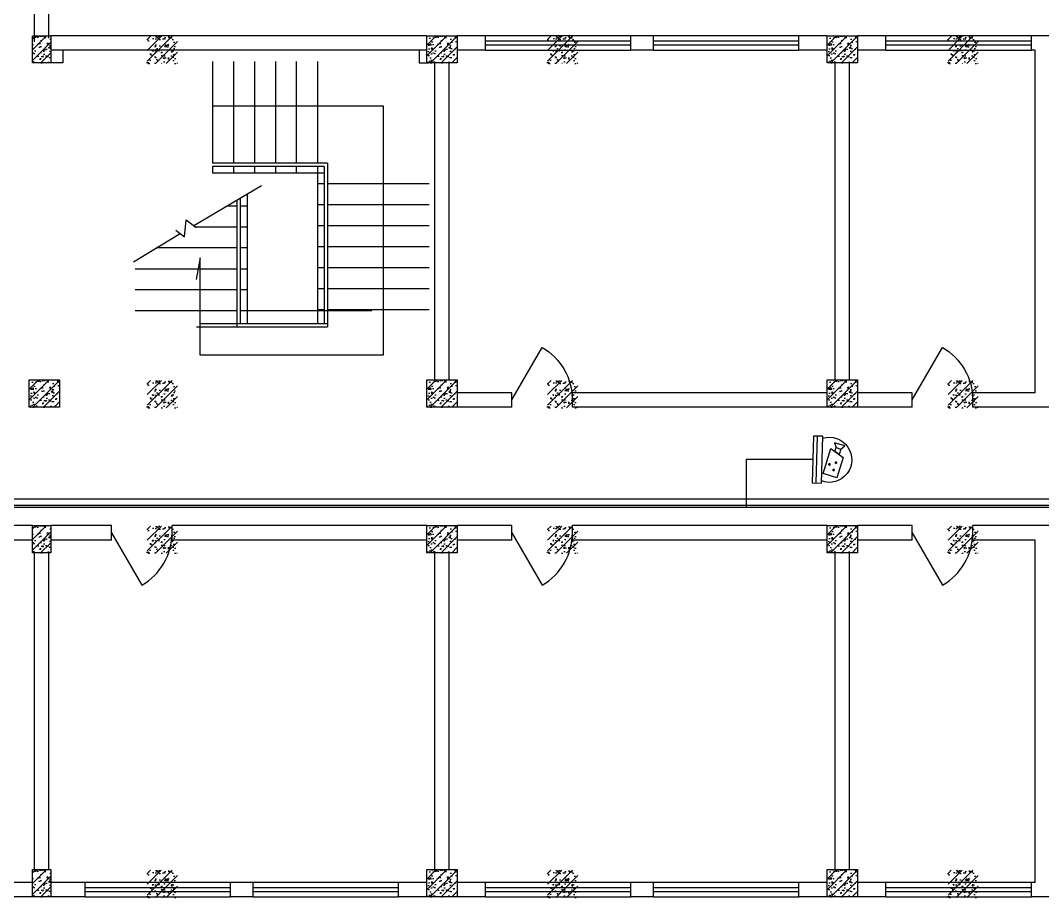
# Model space of a CAD drawing. Header units: millimetres. Extents: x 1454 to 76815, y 2126 to 32240.
# Drawn here: x 23542 to 34775, y 2126 to 11768 of the extents above; entities that cross this region are included whole.
import ezdxf
from ezdxf.enums import TextEntityAlignment as Align

# ---------------------------------------------------------------- set-up
doc = ezdxf.new("R2010")
doc.units = ezdxf.units.MM
doc.linetypes.add('CONTINOUS', pattern=[0])
for name, color, linetype in [('BD0', 7, 'Continuous'), ('C', 7, 'Continuous'), ('JJ', 7, 'Continuous'), ('M', 7, 'Continuous'), ('MC', 7, 'Continuous'), ('WINDOW_TEXT', 7, 'Continuous'), ('Z', 7, 'Continuous'), ('Z1', 9, 'Continuous'), ('安防设备', 1, 'Continuous'), ('文字说明', 7, 'Continuous')]:
    doc.layers.add(name, color=color, linetype=linetype)
doc.styles.add('SIMPLEX', font='SIMPLEX.SHX')

# ---------------------------------------------------------------- blocks, each defined once
blk = doc.blocks.new('A$C7263570F')
at = {"layer": '安防设备', "color": 1, "linetype": 'Continuous', "lineweight": -3}
for p, q in [((0, 428), (0, 327)), ((514, 428), (0, 428)), ((514, 389), (0, 389)), ((514, 327), (514, 428)), ((0, 327), (514, 327)), ((62, 158), (105, 312)), ((105, 312), (382, 234)), ((201, 250), (198, 244)), ((198, 244), (201, 237)), ((201, 250), (207, 252)), ((201, 237), (207, 235)), ((207, 252), (213, 250)), ((207, 235), (213, 237)), ((213, 250), (215, 244)), ((215, 244), (213, 237)), ((382, 234), (288, 95)), ((288, 95), (62, 158)), ((141, 202), (138, 196)), ((138, 196), (141, 190)), ((141, 202), (147, 205)), ((141, 190), (147, 188)), ((147, 205), (153, 202)), ((147, 188), (153, 190)), ((153, 202), (155, 196)), ((155, 196), (153, 190)), ((222, 179), (219, 173)), ((219, 173), (222, 167)), ((222, 179), (228, 182)), ((222, 167), (228, 165)), ((228, 182), (234, 179)), ((228, 165), (234, 167)), ((234, 179), (236, 173)), ((236, 173), (234, 167)), ((319, 141), (351, 188)), ((380, 124), (319, 141)), ((351, 188), (395, 175)), ((395, 175), (380, 124)), ((395, 175), (380, 124)), ((380, 124), (415, 81)), ((447, 194), (395, 175)), ((415, 81), (447, 194))]:
    blk.add_line(p, q, dxfattribs=at)
at = {"layer": '安防设备', "color": 1, "linetype": 'Continuous', "lineweight": -3, "extrusion": (0, 0, -1)}
blk.add_ellipse((258, 248), major_axis=(0, 248), ratio=1, start_param=1.247574, end_param=5.035609, dxfattribs=at)
at = {"layer": '安防设备', "color": 1, "lineweight": -3, "extrusion": (0, 0, -1)}
for centre, major_axis, start_param, end_param in [((207, 244), (6.02, 6.02), 3.926991, 10.210176), ((147, 196), (6.02, 6.02), 3.926991, 10.210176), ((228, 173), (-6.02, 6.02), 5.497787, 11.780972)]:
    blk.add_ellipse(centre, major_axis=major_axis, ratio=1, start_param=start_param, end_param=end_param, dxfattribs=at)
at = {"layer": '安防设备', "color": 1, "linetype": 'Continuous', "lineweight": -3}
for points in [[(213, 250), (215, 244), (198, 244)], [(207, 252), (213, 250), (201, 250)], [(215, 244), (213, 237), (201, 237)], [(153, 202), (155, 196), (138, 196)], [(147, 205), (153, 202), (141, 202)], [(155, 196), (153, 190), (141, 190)], [(234, 179), (236, 173), (219, 173)], [(228, 182), (234, 179), (222, 179)], [(236, 173), (234, 167), (222, 167)]]:
    blk.add_solid(points, dxfattribs=at)
at = {"layer": '安防设备', "color": 1, "linetype": 'Continuous', "lineweight": -3, "extrusion": (0, 0, -1)}
for points in [[(-213, 250), (-201, 250), (-198, 244)], [(-215, 244), (-198, 244), (-201, 237)], [(-213, 237), (-201, 237), (-207, 235)], [(-153, 202), (-141, 202), (-138, 196)], [(-155, 196), (-138, 196), (-141, 190)], [(-153, 190), (-141, 190), (-147, 188)], [(-234, 179), (-222, 179), (-219, 173)], [(-236, 173), (-219, 173), (-222, 167)], [(-234, 167), (-222, 167), (-228, 165)]]:
    blk.add_solid(points, dxfattribs=at)
blk = doc.blocks.new('_DBLK')
blk.add_line((-0.5, 0), (0, -0.866))
blk.add_arc((-0.5, 0), 1, 300, 0)
at = {"layer": 'WINDOW_TEXT', "style": 'SIMPLEX', "flags": 9}
blk.add_attdef('A', text='', height=1, dxfattribs=at).set_placement((0, 1.5), align=Align.MIDDLE)

msp = doc.modelspace()

# ---------------------------------------------------------------- hatches: boundary and pattern name
at = {"layer": 'Z1'}
h = msp.add_hatch(dxfattribs=at)
h.set_pattern_fill('ANSI31', color=256, scale=666.666667, style=0)
h.set_pattern_definition([(45, (-1455214.38, -522395.14), (-58.925565, 58.925565), [])])
h.paths.add_polyline_path([(23675, 11600), (23875, 11600), (23875, 11300), (23675, 11300)])
h = msp.add_hatch(dxfattribs=at)
h.set_pattern_fill('AR-CONC', color=256, scale=20, style=0)
h.set_pattern_definition([(50, (-1455214.38, -522395.14), (143.4520365, -12.550427), [15, -165]), (355, (-1455214.38, -522395.14), (-27.750267, 150.438427), [12, -132]), (100.4514, (-1455202.42, -522396.18), (115.701876, 137.887908), [12.748038, -140.228422]), (46.1842, (-1455214.38, -522355.14), (213.44821, -33.103803), [22.5, -247.5]), (96.6356, (-1455196.6, -522357.9), (186.93254, 194.823574), [19.122058, -210.3426]), (351.1842, (-1455214.38, -522355.14), (186.93239, 194.82372), [18, -198]), (21, (-1455194.38, -522365.14), (119.38141, -80.523778), [15, -165]), (326, (-1455194.38, -522365.14), (48.663066, 145.030009), [12, -132]), (71.4514, (-1455184.43, -522371.85), (168.044526, 64.506099), [12.748038, -140.228422]), (37.5, (-1455214.38, -522395.14), (2.431971, 66.5787708), [0, -130.4, 0, -134, 0, -132.5]), (7.5, (-1455214.38, -522395.14), (52.6139075, 78.8823424), [0, -76.4, 0, -127.4, 0, -50.5]), (327.5, (-1455258.98, -522395.14), (106.7644872, -4.5109743), [0, -50, 0, -156, 0, -207]), (317.5, (-1455278.98, -522395.14), (116.637234, 20.0209965), [0, -65, 0, -103.6, 0, -147])])
h.paths.add_polyline_path([(23675, 11600), (23875, 11600), (23875, 11300), (23675, 11300)])
h = msp.add_hatch(dxfattribs=at)
h.set_pattern_fill('ANSI31', color=256, scale=666.666667, style=0)
h.set_pattern_definition([(45, (-1660692.01, -96398.72), (-58.925565, 58.925565), [])])
h.paths.add_polyline_path([(24936, 11593), (25269, 11593), (25269, 11293), (24936, 11293)])
h = msp.add_hatch(dxfattribs=at)
h.set_pattern_fill('AR-CONC', color=256, scale=20, style=0)
h.set_pattern_definition([(50, (-1660692.01, -96398.72), (143.4520365, -12.550427), [15, -165]), (355, (-1660692, -96398.72), (-27.750267, 150.438427), [12, -132]), (100.4514, (-1660680.05, -96399.76), (115.701876, 137.887908), [12.748038, -140.228422]), (46.1842, (-1660692, -96358.72), (213.44821, -33.103803), [22.5, -247.5]), (96.6356, (-1660674.22, -96361.48), (186.93254, 194.823574), [19.122058, -210.3426]), (351.1842, (-1660692, -96358.72), (186.93239, 194.82372), [18, -198]), (21, (-1660672.01, -96368.72), (119.3814104, -80.523778), [15, -165]), (326, (-1660672, -96368.72), (48.663066, 145.030009), [12, -132]), (71.4514, (-1660662.06, -96375.43), (168.044526, 64.506099), [12.748038, -140.228422]), (37.5, (-1660692.007, -96398.716), (2.431971, 66.5787708), [0, -130.4, 0, -134, 0, -132.5]), (7.5, (-1660692.01, -96398.72), (52.6139075, 78.8823424), [0, -76.4, 0, -127.4, 0, -50.5]), (327.5, (-1660736.607, -96398.716), (106.7644872, -4.5109743), [0, -50, 0, -156, 0, -207]), (317.5, (-1660756.61, -96398.72), (116.637234, 20.0209965), [0, -65, 0, -103.6, 0, -147])])
h.paths.add_polyline_path([(24936, 11593), (25269, 11593), (25269, 11293), (24936, 11293)])
h = msp.add_hatch(dxfattribs=at)
h.set_pattern_fill('ANSI31', color=256, scale=666.666667, style=0)
h.set_pattern_definition([(45, (-1450814.38, -522395.14), (-58.925565, 58.925565), [])])
h.paths.add_polyline_path([(28008, 11600), (28342, 11600), (28342, 11300), (28008, 11300)])
h = msp.add_hatch(dxfattribs=at)
h.set_pattern_fill('AR-CONC', color=256, scale=20, style=0)
h.set_pattern_definition([(50, (-1450814.38, -522395.14), (143.4520365, -12.550427), [15, -165]), (355, (-1450814.38, -522395.14), (-27.750267, 150.438427), [12, -132]), (100.4514, (-1450802.42, -522396.18), (115.701876, 137.887908), [12.748038, -140.228422]), (46.1842, (-1450814.38, -522355.14), (213.44821, -33.103803), [22.5, -247.5]), (96.6356, (-1450796.6, -522357.9), (186.93254, 194.823574), [19.122058, -210.3426]), (351.1842, (-1450814.38, -522355.14), (186.93239, 194.82372), [18, -198]), (21, (-1450794.38, -522365.14), (119.38141, -80.523778), [15, -165]), (326, (-1450794.38, -522365.14), (48.663066, 145.030009), [12, -132]), (71.4514, (-1450784.43, -522371.85), (168.044526, 64.506099), [12.748038, -140.228422]), (37.5, (-1450814.38, -522395.14), (2.431971, 66.5787708), [0, -130.4, 0, -134, 0, -132.5]), (7.5, (-1450814.38, -522395.14), (52.6139075, 78.8823424), [0, -76.4, 0, -127.4, 0, -50.5]), (327.5, (-1450858.98, -522395.14), (106.7644872, -4.5109743), [0, -50, 0, -156, 0, -207]), (317.5, (-1450878.98, -522395.14), (116.637234, 20.0209965), [0, -65, 0, -103.6, 0, -147])])
h.paths.add_polyline_path([(28008, 11600), (28342, 11600), (28342, 11300), (28008, 11300)])
h = msp.add_hatch(dxfattribs=at)
h.set_pattern_fill('ANSI31', color=256, scale=666.666667, style=0)
h.set_pattern_definition([(45, (-1656292.01, -96398.72), (-58.925565, 58.925565), [])])
h.paths.add_polyline_path([(29336, 11593), (29669, 11593), (29669, 11293), (29336, 11293)])
h = msp.add_hatch(dxfattribs=at)
h.set_pattern_fill('AR-CONC', color=256, scale=20, style=0)
h.set_pattern_definition([(50, (-1656292.01, -96398.72), (143.4520365, -12.550427), [15, -165]), (355, (-1656292, -96398.72), (-27.750267, 150.438427), [12, -132]), (100.4514, (-1656280.05, -96399.76), (115.701876, 137.887908), [12.748038, -140.228422]), (46.1842, (-1656292, -96358.72), (213.44821, -33.103803), [22.5, -247.5]), (96.6356, (-1656274.22, -96361.48), (186.93254, 194.823574), [19.122058, -210.3426]), (351.1842, (-1656292, -96358.72), (186.93239, 194.82372), [18, -198]), (21, (-1656272.01, -96368.72), (119.3814104, -80.523778), [15, -165]), (326, (-1656272, -96368.72), (48.663066, 145.030009), [12, -132]), (71.4514, (-1656262.06, -96375.43), (168.044526, 64.506099), [12.748038, -140.228422]), (37.5, (-1656292.007, -96398.716), (2.431971, 66.5787708), [0, -130.4, 0, -134, 0, -132.5]), (7.5, (-1656292.01, -96398.72), (52.6139075, 78.8823424), [0, -76.4, 0, -127.4, 0, -50.5]), (327.5, (-1656336.607, -96398.716), (106.7644872, -4.5109743), [0, -50, 0, -156, 0, -207]), (317.5, (-1656356.61, -96398.72), (116.637234, 20.0209965), [0, -65, 0, -103.6, 0, -147])])
h.paths.add_polyline_path([(29336, 11593), (29669, 11593), (29669, 11293), (29336, 11293)])
h = msp.add_hatch(dxfattribs=at)
h.set_pattern_fill('ANSI31', color=256, scale=666.666667, style=0)
h.set_pattern_definition([(45, (-1446414.38, -522395.14), (-58.925565, 58.925565), [])])
h.paths.add_polyline_path([(32408, 11600), (32742, 11600), (32742, 11300), (32408, 11300)])
h = msp.add_hatch(dxfattribs=at)
h.set_pattern_fill('AR-CONC', color=256, scale=20, style=0)
h.set_pattern_definition([(50, (-1446414.38, -522395.14), (143.4520365, -12.550427), [15, -165]), (355, (-1446414.38, -522395.14), (-27.750267, 150.438427), [12, -132]), (100.4514, (-1446402.42, -522396.18), (115.701876, 137.887908), [12.748038, -140.228422]), (46.1842, (-1446414.38, -522355.14), (213.44821, -33.103803), [22.5, -247.5]), (96.6356, (-1446396.6, -522357.9), (186.93254, 194.823574), [19.122058, -210.3426]), (351.1842, (-1446414.38, -522355.14), (186.93239, 194.82372), [18, -198]), (21, (-1446394.38, -522365.14), (119.38141, -80.523778), [15, -165]), (326, (-1446394.38, -522365.14), (48.663066, 145.030009), [12, -132]), (71.4514, (-1446384.43, -522371.85), (168.044526, 64.506099), [12.748038, -140.228422]), (37.5, (-1446414.38, -522395.14), (2.431971, 66.5787708), [0, -130.4, 0, -134, 0, -132.5]), (7.5, (-1446414.38, -522395.14), (52.6139075, 78.8823424), [0, -76.4, 0, -127.4, 0, -50.5]), (327.5, (-1446458.98, -522395.14), (106.7644872, -4.5109743), [0, -50, 0, -156, 0, -207]), (317.5, (-1446478.98, -522395.14), (116.637234, 20.0209965), [0, -65, 0, -103.6, 0, -147])])
h.paths.add_polyline_path([(32408, 11600), (32742, 11600), (32742, 11300), (32408, 11300)])
h = msp.add_hatch(dxfattribs=at)
h.set_pattern_fill('ANSI31', color=256, scale=666.666667, style=0)
h.set_pattern_definition([(45, (-1651892.01, -96398.72), (-58.925565, 58.925565), [])])
h.paths.add_polyline_path([(33736, 11593), (34069, 11593), (34069, 11293), (33736, 11293)])
h = msp.add_hatch(dxfattribs=at)
h.set_pattern_fill('AR-CONC', color=256, scale=20, style=0)
h.set_pattern_definition([(50, (-1651892.01, -96398.72), (143.4520365, -12.550427), [15, -165]), (355, (-1651892, -96398.72), (-27.750267, 150.438427), [12, -132]), (100.4514, (-1651880.05, -96399.76), (115.701876, 137.887908), [12.748038, -140.228422]), (46.1842, (-1651892, -96358.72), (213.44821, -33.103803), [22.5, -247.5]), (96.6356, (-1651874.22, -96361.48), (186.93254, 194.823574), [19.122058, -210.3426]), (351.1842, (-1651892, -96358.72), (186.93239, 194.82372), [18, -198]), (21, (-1651872.01, -96368.72), (119.3814104, -80.523778), [15, -165]), (326, (-1651872, -96368.72), (48.663066, 145.030009), [12, -132]), (71.4514, (-1651862.06, -96375.43), (168.044526, 64.506099), [12.748038, -140.228422]), (37.5, (-1651892.007, -96398.716), (2.431971, 66.5787708), [0, -130.4, 0, -134, 0, -132.5]), (7.5, (-1651892.01, -96398.72), (52.6139075, 78.8823424), [0, -76.4, 0, -127.4, 0, -50.5]), (327.5, (-1651936.607, -96398.716), (106.7644872, -4.5109743), [0, -50, 0, -156, 0, -207]), (317.5, (-1651956.61, -96398.72), (116.637234, 20.0209965), [0, -65, 0, -103.6, 0, -147])])
h.paths.add_polyline_path([(33736, 11593), (34069, 11593), (34069, 11293), (33736, 11293)])
h = msp.add_hatch(dxfattribs=at)
h.set_pattern_fill('AR-CONC', color=256, scale=20, style=0)
h.set_pattern_definition([(50, (-1455183.66, -526178.47), (143.4520365, -12.550427), [15, -165]), (355, (-1455183.66, -526178.47), (-27.750267, 150.438427), [12, -132]), (100.4514, (-1455171.7, -526179.52), (115.701876, 137.887908), [12.748038, -140.228422]), (46.1842, (-1455183.66, -526138.47), (213.44821, -33.103803), [22.5, -247.5]), (96.6356, (-1455165.87, -526141.23), (186.93254, 194.823574), [19.122058, -210.3426]), (351.1842, (-1455183.66, -526138.47), (186.93239, 194.82372), [18, -198]), (21, (-1455163.66, -526148.47), (119.38141, -80.523778), [15, -165]), (326, (-1455163.66, -526148.47), (48.663066, 145.030009), [12, -132]), (71.4514, (-1455153.71, -526155.18), (168.044526, 64.506099), [12.748038, -140.228422]), (37.5, (-1455183.66, -526178.47), (2.431971, 66.5787708), [0, -130.4, 0, -134, 0, -132.5]), (7.5, (-1455183.66, -526178.47), (52.6139075, 78.8823424), [0, -76.4, 0, -127.4, 0, -50.5]), (327.5, (-1455228.26, -526178.47), (106.7644872, -4.5109743), [0, -50, 0, -156, 0, -207]), (317.5, (-1455248.26, -526178.47), (116.637234, 20.0209965), [0, -65, 0, -103.6, 0, -147])])
h.paths.add_polyline_path([(23639, 7816), (23972, 7816), (23972, 7516), (23639, 7516)])
h = msp.add_hatch(dxfattribs=at)
h.set_pattern_fill('ANSI31', color=256, scale=666.666667, style=0)
h.set_pattern_definition([(45, (-1455183.66, -526178.47), (-58.925565, 58.925565), [])])
h.paths.add_polyline_path([(23639, 7816), (23972, 7816), (23972, 7516), (23639, 7516)])
h = msp.add_hatch(dxfattribs=at)
h.set_pattern_fill('ANSI31', color=256, scale=666.666667, style=0)
h.set_pattern_definition([(45, (-1660692.01, -100182.05), (-58.925565, 58.925565), [])])
h.paths.add_polyline_path([(24936, 7810), (25269, 7810), (25269, 7510), (24936, 7510)])
h = msp.add_hatch(dxfattribs=at)
h.set_pattern_fill('AR-CONC', color=256, scale=20, style=0)
h.set_pattern_definition([(50, (-1660692.01, -100182.05), (143.4520365, -12.550427), [15, -165]), (355, (-1660692, -100182.05), (-27.750267, 150.438427), [12, -132]), (100.4514, (-1660680.05, -100183.1), (115.701876, 137.887908), [12.748038, -140.228422]), (46.1842, (-1660692, -100142.05), (213.44821, -33.103803), [22.5, -247.5]), (96.6356, (-1660674.22, -100144.8), (186.93254, 194.823574), [19.122058, -210.3426]), (351.1842, (-1660692, -100142.05), (186.93239, 194.82372), [18, -198]), (21, (-1660672.01, -100152.05), (119.3814104, -80.523778), [15, -165]), (326, (-1660672, -100152.05), (48.663066, 145.030009), [12, -132]), (71.4514, (-1660662.06, -100158.76), (168.044526, 64.506099), [12.748038, -140.228422]), (37.5, (-1660692.007, -100182.05), (2.431971, 66.5787708), [0, -130.4, 0, -134, 0, -132.5]), (7.5, (-1660692.01, -100182.05), (52.6139075, 78.8823424), [0, -76.4, 0, -127.4, 0, -50.5]), (327.5, (-1660736.607, -100182.05), (106.7644872, -4.5109743), [0, -50, 0, -156, 0, -207]), (317.5, (-1660756.61, -100182.05), (116.637234, 20.0209965), [0, -65, 0, -103.6, 0, -147])])
h.paths.add_polyline_path([(24936, 7810), (25269, 7810), (25269, 7510), (24936, 7510)])
h = msp.add_hatch(dxfattribs=at)
h.set_pattern_fill('ANSI31', color=256, scale=666.666667, style=0)
h.set_pattern_definition([(45, (-1450814.38, -526178.47), (-58.925565, 58.925565), [])])
h.paths.add_polyline_path([(28008, 7816), (28342, 7816), (28342, 7516), (28008, 7516)])
h = msp.add_hatch(dxfattribs=at)
h.set_pattern_fill('AR-CONC', color=256, scale=20, style=0)
h.set_pattern_definition([(50, (-1450814.38, -526178.47), (143.4520365, -12.550427), [15, -165]), (355, (-1450814.38, -526178.47), (-27.750267, 150.438427), [12, -132]), (100.4514, (-1450802.42, -526179.52), (115.701876, 137.887908), [12.748038, -140.228422]), (46.1842, (-1450814.38, -526138.47), (213.44821, -33.103803), [22.5, -247.5]), (96.6356, (-1450796.6, -526141.23), (186.93254, 194.823574), [19.122058, -210.3426]), (351.1842, (-1450814.38, -526138.47), (186.93239, 194.82372), [18, -198]), (21, (-1450794.38, -526148.47), (119.38141, -80.523778), [15, -165]), (326, (-1450794.38, -526148.47), (48.663066, 145.030009), [12, -132]), (71.4514, (-1450784.43, -526155.18), (168.044526, 64.506099), [12.748038, -140.228422]), (37.5, (-1450814.38, -526178.47), (2.431971, 66.5787708), [0, -130.4, 0, -134, 0, -132.5]), (7.5, (-1450814.38, -526178.47), (52.6139075, 78.8823424), [0, -76.4, 0, -127.4, 0, -50.5]), (327.5, (-1450858.98, -526178.47), (106.7644872, -4.5109743), [0, -50, 0, -156, 0, -207]), (317.5, (-1450878.98, -526178.47), (116.637234, 20.0209965), [0, -65, 0, -103.6, 0, -147])])
h.paths.add_polyline_path([(28008, 7816), (28342, 7816), (28342, 7516), (28008, 7516)])
h = msp.add_hatch(dxfattribs=at)
h.set_pattern_fill('ANSI31', color=256, scale=666.666667, style=0)
h.set_pattern_definition([(45, (-1656292.01, -100182.05), (-58.925565, 58.925565), [])])
h.paths.add_polyline_path([(29336, 7810), (29669, 7810), (29669, 7510), (29336, 7510)])
h = msp.add_hatch(dxfattribs=at)
h.set_pattern_fill('AR-CONC', color=256, scale=20, style=0)
h.set_pattern_definition([(50, (-1656292.01, -100182.05), (143.4520365, -12.550427), [15, -165]), (355, (-1656292, -100182.05), (-27.750267, 150.438427), [12, -132]), (100.4514, (-1656280.05, -100183.1), (115.701876, 137.887908), [12.748038, -140.228422]), (46.1842, (-1656292, -100142.05), (213.44821, -33.103803), [22.5, -247.5]), (96.6356, (-1656274.22, -100144.8), (186.93254, 194.823574), [19.122058, -210.3426]), (351.1842, (-1656292, -100142.05), (186.93239, 194.82372), [18, -198]), (21, (-1656272.01, -100152.05), (119.3814104, -80.523778), [15, -165]), (326, (-1656272, -100152.05), (48.663066, 145.030009), [12, -132]), (71.4514, (-1656262.06, -100158.76), (168.044526, 64.506099), [12.748038, -140.228422]), (37.5, (-1656292.007, -100182.05), (2.431971, 66.5787708), [0, -130.4, 0, -134, 0, -132.5]), (7.5, (-1656292.01, -100182.05), (52.6139075, 78.8823424), [0, -76.4, 0, -127.4, 0, -50.5]), (327.5, (-1656336.607, -100182.05), (106.7644872, -4.5109743), [0, -50, 0, -156, 0, -207]), (317.5, (-1656356.61, -100182.05), (116.637234, 20.0209965), [0, -65, 0, -103.6, 0, -147])])
h.paths.add_polyline_path([(29336, 7810), (29669, 7810), (29669, 7510), (29336, 7510)])
h = msp.add_hatch(dxfattribs=at)
h.set_pattern_fill('ANSI31', color=256, scale=666.666667, style=0)
h.set_pattern_definition([(45, (-1446414.38, -526178.47), (-58.925565, 58.925565), [])])
h.paths.add_polyline_path([(32408, 7816), (32742, 7816), (32742, 7516), (32408, 7516)])
h = msp.add_hatch(dxfattribs=at)
h.set_pattern_fill('AR-CONC', color=256, scale=20, style=0)
h.set_pattern_definition([(50, (-1446414.38, -526178.47), (143.4520365, -12.550427), [15, -165]), (355, (-1446414.38, -526178.47), (-27.750267, 150.438427), [12, -132]), (100.4514, (-1446402.42, -526179.52), (115.701876, 137.887908), [12.748038, -140.228422]), (46.1842, (-1446414.38, -526138.47), (213.44821, -33.103803), [22.5, -247.5]), (96.6356, (-1446396.6, -526141.23), (186.93254, 194.823574), [19.122058, -210.3426]), (351.1842, (-1446414.38, -526138.47), (186.93239, 194.82372), [18, -198]), (21, (-1446394.38, -526148.47), (119.38141, -80.523778), [15, -165]), (326, (-1446394.38, -526148.47), (48.663066, 145.030009), [12, -132]), (71.4514, (-1446384.43, -526155.18), (168.044526, 64.506099), [12.748038, -140.228422]), (37.5, (-1446414.38, -526178.47), (2.431971, 66.5787708), [0, -130.4, 0, -134, 0, -132.5]), (7.5, (-1446414.38, -526178.47), (52.6139075, 78.8823424), [0, -76.4, 0, -127.4, 0, -50.5]), (327.5, (-1446458.98, -526178.47), (106.7644872, -4.5109743), [0, -50, 0, -156, 0, -207]), (317.5, (-1446478.98, -526178.47), (116.637234, 20.0209965), [0, -65, 0, -103.6, 0, -147])])
h.paths.add_polyline_path([(32408, 7816), (32742, 7816), (32742, 7516), (32408, 7516)])
h = msp.add_hatch(dxfattribs=at)
h.set_pattern_fill('ANSI31', color=256, scale=666.666667, style=0)
h.set_pattern_definition([(45, (-1651892.01, -100182.05), (-58.925565, 58.925565), [])])
h.paths.add_polyline_path([(33736, 7810), (34069, 7810), (34069, 7510), (33736, 7510)])
h = msp.add_hatch(dxfattribs=at)
h.set_pattern_fill('AR-CONC', color=256, scale=20, style=0)
h.set_pattern_definition([(50, (-1651892.01, -100182.05), (143.4520365, -12.550427), [15, -165]), (355, (-1651892, -100182.05), (-27.750267, 150.438427), [12, -132]), (100.4514, (-1651880.05, -100183.1), (115.701876, 137.887908), [12.748038, -140.228422]), (46.1842, (-1651892, -100142.05), (213.44821, -33.103803), [22.5, -247.5]), (96.6356, (-1651874.22, -100144.8), (186.93254, 194.823574), [19.122058, -210.3426]), (351.1842, (-1651892, -100142.05), (186.93239, 194.82372), [18, -198]), (21, (-1651872.01, -100152.05), (119.3814104, -80.523778), [15, -165]), (326, (-1651872, -100152.05), (48.663066, 145.030009), [12, -132]), (71.4514, (-1651862.06, -100158.76), (168.044526, 64.506099), [12.748038, -140.228422]), (37.5, (-1651892.007, -100182.05), (2.431971, 66.5787708), [0, -130.4, 0, -134, 0, -132.5]), (7.5, (-1651892.01, -100182.05), (52.6139075, 78.8823424), [0, -76.4, 0, -127.4, 0, -50.5]), (327.5, (-1651936.607, -100182.05), (106.7644872, -4.5109743), [0, -50, 0, -156, 0, -207]), (317.5, (-1651956.61, -100182.05), (116.637234, 20.0209965), [0, -65, 0, -103.6, 0, -147])])
h.paths.add_polyline_path([(33736, 7810), (34069, 7810), (34069, 7510), (33736, 7510)])
h = msp.add_hatch(dxfattribs=at)
h.set_pattern_fill('ANSI31', color=256, scale=666.666667, style=0)
h.set_pattern_definition([(45, (-1455214.38, -527778.47), (-58.925565, 58.925565), [])])
h.paths.add_polyline_path([(23675, 6216), (23875, 6216), (23875, 5916), (23675, 5916)])
h = msp.add_hatch(dxfattribs=at)
h.set_pattern_fill('AR-CONC', color=256, scale=20, style=0)
h.set_pattern_definition([(50, (-1455214.38, -527778.47), (143.4520365, -12.550427), [15, -165]), (355, (-1455214.38, -527778.47), (-27.750267, 150.438427), [12, -132]), (100.4514, (-1455202.42, -527779.52), (115.701876, 137.887908), [12.748038, -140.228422]), (46.1842, (-1455214.38, -527738.47), (213.44821, -33.103803), [22.5, -247.5]), (96.6356, (-1455196.6, -527741.23), (186.93254, 194.823574), [19.122058, -210.3426]), (351.1842, (-1455214.38, -527738.47), (186.93239, 194.82372), [18, -198]), (21, (-1455194.38, -527748.47), (119.38141, -80.523778), [15, -165]), (326, (-1455194.38, -527748.47), (48.663066, 145.030009), [12, -132]), (71.4514, (-1455184.43, -527755.18), (168.044526, 64.506099), [12.748038, -140.228422]), (37.5, (-1455214.38, -527778.47), (2.431971, 66.5787708), [0, -130.4, 0, -134, 0, -132.5]), (7.5, (-1455214.38, -527778.47), (52.6139075, 78.8823424), [0, -76.4, 0, -127.4, 0, -50.5]), (327.5, (-1455258.98, -527778.47), (106.7644872, -4.5109743), [0, -50, 0, -156, 0, -207]), (317.5, (-1455278.98, -527778.47), (116.637234, 20.0209965), [0, -65, 0, -103.6, 0, -147])])
h.paths.add_polyline_path([(23675, 6216), (23875, 6216), (23875, 5916), (23675, 5916)])
h = msp.add_hatch(dxfattribs=at)
h.set_pattern_fill('ANSI31', color=256, scale=666.666667, style=0)
h.set_pattern_definition([(45, (-1660692.01, -101782.05), (-58.925565, 58.925565), [])])
h.paths.add_polyline_path([(24936, 6210), (25269, 6210), (25269, 5910), (24936, 5910)])
h = msp.add_hatch(dxfattribs=at)
h.set_pattern_fill('AR-CONC', color=256, scale=20, style=0)
h.set_pattern_definition([(50, (-1660692.01, -101782.05), (143.4520365, -12.550427), [15, -165]), (355, (-1660692, -101782.05), (-27.750267, 150.438427), [12, -132]), (100.4514, (-1660680.05, -101783.1), (115.701876, 137.887908), [12.748038, -140.228422]), (46.1842, (-1660692, -101742.05), (213.44821, -33.103803), [22.5, -247.5]), (96.6356, (-1660674.22, -101744.8), (186.93254, 194.823574), [19.122058, -210.3426]), (351.1842, (-1660692, -101742.05), (186.93239, 194.82372), [18, -198]), (21, (-1660672.01, -101752.05), (119.3814104, -80.523778), [15, -165]), (326, (-1660672, -101752.05), (48.663066, 145.030009), [12, -132]), (71.4514, (-1660662.06, -101758.76), (168.044526, 64.506099), [12.748038, -140.228422]), (37.5, (-1660692.007, -101782.05), (2.431971, 66.5787708), [0, -130.4, 0, -134, 0, -132.5]), (7.5, (-1660692.01, -101782.05), (52.6139075, 78.8823424), [0, -76.4, 0, -127.4, 0, -50.5]), (327.5, (-1660736.607, -101782.05), (106.7644872, -4.5109743), [0, -50, 0, -156, 0, -207]), (317.5, (-1660756.61, -101782.05), (116.637234, 20.0209965), [0, -65, 0, -103.6, 0, -147])])
h.paths.add_polyline_path([(24936, 6210), (25269, 6210), (25269, 5910), (24936, 5910)])
h = msp.add_hatch(dxfattribs=at)
h.set_pattern_fill('ANSI31', color=256, scale=666.666667, style=0)
h.set_pattern_definition([(45, (-1450814.38, -527778.47), (-58.925565, 58.925565), [])])
h.paths.add_polyline_path([(28008, 6216), (28342, 6216), (28342, 5916), (28008, 5916)])
h = msp.add_hatch(dxfattribs=at)
h.set_pattern_fill('AR-CONC', color=256, scale=20, style=0)
h.set_pattern_definition([(50, (-1450814.38, -527778.47), (143.4520365, -12.550427), [15, -165]), (355, (-1450814.38, -527778.47), (-27.750267, 150.438427), [12, -132]), (100.4514, (-1450802.42, -527779.52), (115.701876, 137.887908), [12.748038, -140.228422]), (46.1842, (-1450814.38, -527738.47), (213.44821, -33.103803), [22.5, -247.5]), (96.6356, (-1450796.6, -527741.23), (186.93254, 194.823574), [19.122058, -210.3426]), (351.1842, (-1450814.38, -527738.47), (186.93239, 194.82372), [18, -198]), (21, (-1450794.38, -527748.47), (119.38141, -80.523778), [15, -165]), (326, (-1450794.38, -527748.47), (48.663066, 145.030009), [12, -132]), (71.4514, (-1450784.43, -527755.18), (168.044526, 64.506099), [12.748038, -140.228422]), (37.5, (-1450814.38, -527778.47), (2.431971, 66.5787708), [0, -130.4, 0, -134, 0, -132.5]), (7.5, (-1450814.38, -527778.47), (52.6139075, 78.8823424), [0, -76.4, 0, -127.4, 0, -50.5]), (327.5, (-1450858.98, -527778.47), (106.7644872, -4.5109743), [0, -50, 0, -156, 0, -207]), (317.5, (-1450878.98, -527778.47), (116.637234, 20.0209965), [0, -65, 0, -103.6, 0, -147])])
h.paths.add_polyline_path([(28008, 6216), (28342, 6216), (28342, 5916), (28008, 5916)])
h = msp.add_hatch(dxfattribs=at)
h.set_pattern_fill('ANSI31', color=256, scale=666.666667, style=0)
h.set_pattern_definition([(45, (-1656292.01, -101782.05), (-58.925565, 58.925565), [])])
h.paths.add_polyline_path([(29336, 6210), (29669, 6210), (29669, 5910), (29336, 5910)])
h = msp.add_hatch(dxfattribs=at)
h.set_pattern_fill('AR-CONC', color=256, scale=20, style=0)
h.set_pattern_definition([(50, (-1656292.01, -101782.05), (143.4520365, -12.550427), [15, -165]), (355, (-1656292, -101782.05), (-27.750267, 150.438427), [12, -132]), (100.4514, (-1656280.05, -101783.1), (115.701876, 137.887908), [12.748038, -140.228422]), (46.1842, (-1656292, -101742.05), (213.44821, -33.103803), [22.5, -247.5]), (96.6356, (-1656274.22, -101744.8), (186.93254, 194.823574), [19.122058, -210.3426]), (351.1842, (-1656292, -101742.05), (186.93239, 194.82372), [18, -198]), (21, (-1656272.01, -101752.05), (119.3814104, -80.523778), [15, -165]), (326, (-1656272, -101752.05), (48.663066, 145.030009), [12, -132]), (71.4514, (-1656262.06, -101758.76), (168.044526, 64.506099), [12.748038, -140.228422]), (37.5, (-1656292.007, -101782.05), (2.431971, 66.5787708), [0, -130.4, 0, -134, 0, -132.5]), (7.5, (-1656292.01, -101782.05), (52.6139075, 78.8823424), [0, -76.4, 0, -127.4, 0, -50.5]), (327.5, (-1656336.607, -101782.05), (106.7644872, -4.5109743), [0, -50, 0, -156, 0, -207]), (317.5, (-1656356.61, -101782.05), (116.637234, 20.0209965), [0, -65, 0, -103.6, 0, -147])])
h.paths.add_polyline_path([(29336, 6210), (29669, 6210), (29669, 5910), (29336, 5910)])
h = msp.add_hatch(dxfattribs=at)
h.set_pattern_fill('ANSI31', color=256, scale=666.666667, style=0)
h.set_pattern_definition([(45, (-1446414.38, -527778.47), (-58.925565, 58.925565), [])])
h.paths.add_polyline_path([(32408, 6216), (32742, 6216), (32742, 5916), (32408, 5916)])
h = msp.add_hatch(dxfattribs=at)
h.set_pattern_fill('AR-CONC', color=256, scale=20, style=0)
h.set_pattern_definition([(50, (-1446414.38, -527778.47), (143.4520365, -12.550427), [15, -165]), (355, (-1446414.38, -527778.47), (-27.750267, 150.438427), [12, -132]), (100.4514, (-1446402.42, -527779.52), (115.701876, 137.887908), [12.748038, -140.228422]), (46.1842, (-1446414.38, -527738.47), (213.44821, -33.103803), [22.5, -247.5]), (96.6356, (-1446396.6, -527741.23), (186.93254, 194.823574), [19.122058, -210.3426]), (351.1842, (-1446414.38, -527738.47), (186.93239, 194.82372), [18, -198]), (21, (-1446394.38, -527748.47), (119.38141, -80.523778), [15, -165]), (326, (-1446394.38, -527748.47), (48.663066, 145.030009), [12, -132]), (71.4514, (-1446384.43, -527755.18), (168.044526, 64.506099), [12.748038, -140.228422]), (37.5, (-1446414.38, -527778.47), (2.431971, 66.5787708), [0, -130.4, 0, -134, 0, -132.5]), (7.5, (-1446414.38, -527778.47), (52.6139075, 78.8823424), [0, -76.4, 0, -127.4, 0, -50.5]), (327.5, (-1446458.98, -527778.47), (106.7644872, -4.5109743), [0, -50, 0, -156, 0, -207]), (317.5, (-1446478.98, -527778.47), (116.637234, 20.0209965), [0, -65, 0, -103.6, 0, -147])])
h.paths.add_polyline_path([(32408, 6216), (32742, 6216), (32742, 5916), (32408, 5916)])
h = msp.add_hatch(dxfattribs=at)
h.set_pattern_fill('ANSI31', color=256, scale=666.666667, style=0)
h.set_pattern_definition([(45, (-1651892.01, -101782.05), (-58.925565, 58.925565), [])])
h.paths.add_polyline_path([(33736, 6210), (34069, 6210), (34069, 5910), (33736, 5910)])
h = msp.add_hatch(dxfattribs=at)
h.set_pattern_fill('AR-CONC', color=256, scale=20, style=0)
h.set_pattern_definition([(50, (-1651892.01, -101782.05), (143.4520365, -12.550427), [15, -165]), (355, (-1651892, -101782.05), (-27.750267, 150.438427), [12, -132]), (100.4514, (-1651880.05, -101783.1), (115.701876, 137.887908), [12.748038, -140.228422]), (46.1842, (-1651892, -101742.05), (213.44821, -33.103803), [22.5, -247.5]), (96.6356, (-1651874.22, -101744.8), (186.93254, 194.823574), [19.122058, -210.3426]), (351.1842, (-1651892, -101742.05), (186.93239, 194.82372), [18, -198]), (21, (-1651872.01, -101752.05), (119.3814104, -80.523778), [15, -165]), (326, (-1651872, -101752.05), (48.663066, 145.030009), [12, -132]), (71.4514, (-1651862.06, -101758.76), (168.044526, 64.506099), [12.748038, -140.228422]), (37.5, (-1651892.007, -101782.05), (2.431971, 66.5787708), [0, -130.4, 0, -134, 0, -132.5]), (7.5, (-1651892.01, -101782.05), (52.6139075, 78.8823424), [0, -76.4, 0, -127.4, 0, -50.5]), (327.5, (-1651936.607, -101782.05), (106.7644872, -4.5109743), [0, -50, 0, -156, 0, -207]), (317.5, (-1651956.61, -101782.05), (116.637234, 20.0209965), [0, -65, 0, -103.6, 0, -147])])
h.paths.add_polyline_path([(33736, 6210), (34069, 6210), (34069, 5910), (33736, 5910)])
h = msp.add_hatch(dxfattribs=at)
h.set_pattern_fill('ANSI31', color=256, scale=666.666667, style=0)
h.set_pattern_definition([(45, (-1455214.38, -531561.804), (-58.925565, 58.925565), [])])
h.paths.add_polyline_path([(23675, 2433), (23875, 2433), (23875, 2133), (23675, 2133)])
h = msp.add_hatch(dxfattribs=at)
h.set_pattern_fill('AR-CONC', color=256, scale=20, style=0)
h.set_pattern_definition([(50, (-1455214.38, -531561.8), (143.4520365, -12.550427), [15, -165]), (355, (-1455214.38, -531561.8), (-27.750267, 150.438427), [12, -132]), (100.4514, (-1455202.42, -531562.85), (115.701876, 137.887908), [12.748038, -140.228422]), (46.1842, (-1455214.38, -531521.8), (213.44821, -33.103803), [22.5, -247.5]), (96.6356, (-1455196.6, -531524.56), (186.93254, 194.823574), [19.122058, -210.3426]), (351.1842, (-1455214.38, -531521.8), (186.93239, 194.82372), [18, -198]), (21, (-1455194.38, -531531.8), (119.38141, -80.523778), [15, -165]), (326, (-1455194.38, -531531.8), (48.663066, 145.030009), [12, -132]), (71.4514, (-1455184.43, -531538.51), (168.044526, 64.506099), [12.748038, -140.228422]), (37.5, (-1455214.38, -531561.804), (2.431971, 66.5787708), [0, -130.4, 0, -134, 0, -132.5]), (7.5, (-1455214.38, -531561.804), (52.6139075, 78.8823424), [0, -76.4, 0, -127.4, 0, -50.5]), (327.5, (-1455258.98, -531561.804), (106.7644872, -4.5109743), [0, -50, 0, -156, 0, -207]), (317.5, (-1455278.98, -531561.8), (116.637234, 20.0209965), [0, -65, 0, -103.6, 0, -147])])
h.paths.add_polyline_path([(23675, 2433), (23875, 2433), (23875, 2133), (23675, 2133)])
h = msp.add_hatch(dxfattribs=at)
h.set_pattern_fill('ANSI31', color=256, scale=666.666667, style=0)
h.set_pattern_definition([(45, (-1660692.01, -105565.38), (-58.925565, 58.925565), [])])
h.paths.add_polyline_path([(24936, 2426), (25269, 2426), (25269, 2126), (24936, 2126)])
h = msp.add_hatch(dxfattribs=at)
h.set_pattern_fill('AR-CONC', color=256, scale=20, style=0)
h.set_pattern_definition([(50, (-1660692.01, -105565.38), (143.4520365, -12.550427), [15, -165]), (355, (-1660692, -105565.38), (-27.750267, 150.438427), [12, -132]), (100.4514, (-1660680.05, -105566.43), (115.701876, 137.887908), [12.748038, -140.228422]), (46.1842, (-1660692, -105525.38), (213.44821, -33.103803), [22.5, -247.5]), (96.6356, (-1660674.22, -105528.14), (186.93254, 194.823574), [19.122058, -210.3426]), (351.1842, (-1660692, -105525.38), (186.93239, 194.82372), [18, -198]), (21, (-1660672.01, -105535.38), (119.3814104, -80.523778), [15, -165]), (326, (-1660672, -105535.38), (48.663066, 145.030009), [12, -132]), (71.4514, (-1660662.06, -105542.1), (168.044526, 64.506099), [12.748038, -140.228422]), (37.5, (-1660692.007, -105565.383), (2.431971, 66.5787708), [0, -130.4, 0, -134, 0, -132.5]), (7.5, (-1660692.01, -105565.38), (52.6139075, 78.8823424), [0, -76.4, 0, -127.4, 0, -50.5]), (327.5, (-1660736.607, -105565.383), (106.7644872, -4.5109743), [0, -50, 0, -156, 0, -207]), (317.5, (-1660756.61, -105565.38), (116.637234, 20.0209965), [0, -65, 0, -103.6, 0, -147])])
h.paths.add_polyline_path([(24936, 2426), (25269, 2426), (25269, 2126), (24936, 2126)])
h = msp.add_hatch(dxfattribs=at)
h.set_pattern_fill('ANSI31', color=256, scale=666.666667, style=0)
h.set_pattern_definition([(45, (-1450814.38, -531561.804), (-58.925565, 58.925565), [])])
h.paths.add_polyline_path([(28008, 2433), (28342, 2433), (28342, 2133), (28008, 2133)])
h = msp.add_hatch(dxfattribs=at)
h.set_pattern_fill('AR-CONC', color=256, scale=20, style=0)
h.set_pattern_definition([(50, (-1450814.38, -531561.8), (143.4520365, -12.550427), [15, -165]), (355, (-1450814.38, -531561.8), (-27.750267, 150.438427), [12, -132]), (100.4514, (-1450802.42, -531562.85), (115.701876, 137.887908), [12.748038, -140.228422]), (46.1842, (-1450814.38, -531521.8), (213.44821, -33.103803), [22.5, -247.5]), (96.6356, (-1450796.6, -531524.56), (186.93254, 194.823574), [19.122058, -210.3426]), (351.1842, (-1450814.38, -531521.8), (186.93239, 194.82372), [18, -198]), (21, (-1450794.38, -531531.8), (119.38141, -80.523778), [15, -165]), (326, (-1450794.38, -531531.8), (48.663066, 145.030009), [12, -132]), (71.4514, (-1450784.43, -531538.51), (168.044526, 64.506099), [12.748038, -140.228422]), (37.5, (-1450814.38, -531561.804), (2.431971, 66.5787708), [0, -130.4, 0, -134, 0, -132.5]), (7.5, (-1450814.38, -531561.804), (52.6139075, 78.8823424), [0, -76.4, 0, -127.4, 0, -50.5]), (327.5, (-1450858.98, -531561.804), (106.7644872, -4.5109743), [0, -50, 0, -156, 0, -207]), (317.5, (-1450878.98, -531561.8), (116.637234, 20.0209965), [0, -65, 0, -103.6, 0, -147])])
h.paths.add_polyline_path([(28008, 2433), (28342, 2433), (28342, 2133), (28008, 2133)])
h = msp.add_hatch(dxfattribs=at)
h.set_pattern_fill('ANSI31', color=256, scale=666.666667, style=0)
h.set_pattern_definition([(45, (-1656292.01, -105565.38), (-58.925565, 58.925565), [])])
h.paths.add_polyline_path([(29336, 2426), (29669, 2426), (29669, 2126), (29336, 2126)])
h = msp.add_hatch(dxfattribs=at)
h.set_pattern_fill('AR-CONC', color=256, scale=20, style=0)
h.set_pattern_definition([(50, (-1656292.01, -105565.38), (143.4520365, -12.550427), [15, -165]), (355, (-1656292, -105565.38), (-27.750267, 150.438427), [12, -132]), (100.4514, (-1656280.05, -105566.43), (115.701876, 137.887908), [12.748038, -140.228422]), (46.1842, (-1656292, -105525.38), (213.44821, -33.103803), [22.5, -247.5]), (96.6356, (-1656274.22, -105528.14), (186.93254, 194.823574), [19.122058, -210.3426]), (351.1842, (-1656292, -105525.38), (186.93239, 194.82372), [18, -198]), (21, (-1656272.01, -105535.38), (119.3814104, -80.523778), [15, -165]), (326, (-1656272, -105535.38), (48.663066, 145.030009), [12, -132]), (71.4514, (-1656262.06, -105542.1), (168.044526, 64.506099), [12.748038, -140.228422]), (37.5, (-1656292.007, -105565.383), (2.431971, 66.5787708), [0, -130.4, 0, -134, 0, -132.5]), (7.5, (-1656292.01, -105565.38), (52.6139075, 78.8823424), [0, -76.4, 0, -127.4, 0, -50.5]), (327.5, (-1656336.607, -105565.383), (106.7644872, -4.5109743), [0, -50, 0, -156, 0, -207]), (317.5, (-1656356.61, -105565.38), (116.637234, 20.0209965), [0, -65, 0, -103.6, 0, -147])])
h.paths.add_polyline_path([(29336, 2426), (29669, 2426), (29669, 2126), (29336, 2126)])
h = msp.add_hatch(dxfattribs=at)
h.set_pattern_fill('ANSI31', color=256, scale=666.666667, style=0)
h.set_pattern_definition([(45, (-1446414.38, -531561.804), (-58.925565, 58.925565), [])])
h.paths.add_polyline_path([(32408, 2433), (32742, 2433), (32742, 2133), (32408, 2133)])
h = msp.add_hatch(dxfattribs=at)
h.set_pattern_fill('AR-CONC', color=256, scale=20, style=0)
h.set_pattern_definition([(50, (-1446414.38, -531561.8), (143.4520365, -12.550427), [15, -165]), (355, (-1446414.38, -531561.8), (-27.750267, 150.438427), [12, -132]), (100.4514, (-1446402.42, -531562.85), (115.701876, 137.887908), [12.748038, -140.228422]), (46.1842, (-1446414.38, -531521.8), (213.44821, -33.103803), [22.5, -247.5]), (96.6356, (-1446396.6, -531524.56), (186.93254, 194.823574), [19.122058, -210.3426]), (351.1842, (-1446414.38, -531521.8), (186.93239, 194.82372), [18, -198]), (21, (-1446394.38, -531531.8), (119.38141, -80.523778), [15, -165]), (326, (-1446394.38, -531531.8), (48.663066, 145.030009), [12, -132]), (71.4514, (-1446384.43, -531538.51), (168.044526, 64.506099), [12.748038, -140.228422]), (37.5, (-1446414.38, -531561.804), (2.431971, 66.5787708), [0, -130.4, 0, -134, 0, -132.5]), (7.5, (-1446414.38, -531561.804), (52.6139075, 78.8823424), [0, -76.4, 0, -127.4, 0, -50.5]), (327.5, (-1446458.98, -531561.804), (106.7644872, -4.5109743), [0, -50, 0, -156, 0, -207]), (317.5, (-1446478.98, -531561.8), (116.637234, 20.0209965), [0, -65, 0, -103.6, 0, -147])])
h.paths.add_polyline_path([(32408, 2433), (32742, 2433), (32742, 2133), (32408, 2133)])
h = msp.add_hatch(dxfattribs=at)
h.set_pattern_fill('ANSI31', color=256, scale=666.666667, style=0)
h.set_pattern_definition([(45, (-1651892.01, -105565.38), (-58.925565, 58.925565), [])])
h.paths.add_polyline_path([(33736, 2426), (34069, 2426), (34069, 2126), (33736, 2126)])
h = msp.add_hatch(dxfattribs=at)
h.set_pattern_fill('AR-CONC', color=256, scale=20, style=0)
h.set_pattern_definition([(50, (-1651892.01, -105565.38), (143.4520365, -12.550427), [15, -165]), (355, (-1651892, -105565.38), (-27.750267, 150.438427), [12, -132]), (100.4514, (-1651880.05, -105566.43), (115.701876, 137.887908), [12.748038, -140.228422]), (46.1842, (-1651892, -105525.38), (213.44821, -33.103803), [22.5, -247.5]), (96.6356, (-1651874.22, -105528.14), (186.93254, 194.823574), [19.122058, -210.3426]), (351.1842, (-1651892, -105525.38), (186.93239, 194.82372), [18, -198]), (21, (-1651872.01, -105535.38), (119.3814104, -80.523778), [15, -165]), (326, (-1651872, -105535.38), (48.663066, 145.030009), [12, -132]), (71.4514, (-1651862.06, -105542.1), (168.044526, 64.506099), [12.748038, -140.228422]), (37.5, (-1651892.007, -105565.383), (2.431971, 66.5787708), [0, -130.4, 0, -134, 0, -132.5]), (7.5, (-1651892.01, -105565.38), (52.6139075, 78.8823424), [0, -76.4, 0, -127.4, 0, -50.5]), (327.5, (-1651936.607, -105565.383), (106.7644872, -4.5109743), [0, -50, 0, -156, 0, -207]), (317.5, (-1651956.61, -105565.38), (116.637234, 20.0209965), [0, -65, 0, -103.6, 0, -147])])
h.paths.add_polyline_path([(33736, 2426), (34069, 2426), (34069, 2126), (33736, 2126)])

# ---------------------------------------------------------------- linework, layer by layer
for p, q in [((25653, 11315), (25653, 10200)), ((25883, 11315), (25883, 10200)), ((26113, 11315), (26113, 10200)), ((26344, 11315), (26344, 10200)), ((26574, 11315), (26574, 10200)), ((26805, 11315), (26805, 10200)), ((25653, 10162), (25653, 10088)), ((25883, 10162), (25883, 10088)), ((26113, 10162), (26113, 10088)), ((26344, 10162), (26344, 10088)), ((26574, 10162), (26574, 10088)), ((26805, 10162), (26805, 8437)), ((26032, 9859), (26032, 8437))]:
    msp.add_line(p, q)
at = {"layer": 'BD0'}
for p, q in [((23695, 11531), (23695, 15067)), ((23855, 11573), (23855, 15067)), ((28008, 11600), (23875, 11600)), ((28652, 11600), (28342, 11600)), ((28652, 11440), (28652, 11600)), ((30252, 11440), (30252, 11600)), ((30498, 11600), (30252, 11600)), ((30498, 11440), (30498, 11600)), ((32408, 11600), (32098, 11600)), ((32098, 11440), (32098, 11600)), ((33052, 11600), (32742, 11600)), ((33052, 11440), (33052, 11600)), ((34652, 11440), (34652, 11600)), ((34898, 11600), (34652, 11600)), ((28008, 11440), (23875, 11440)), ((28652, 11440), (28342, 11440)), ((30498, 11440), (30252, 11440)), ((32408, 11440), (32098, 11440)), ((33052, 11440), (32742, 11440)), ((34695, 11440), (34652, 11440)), ((34695, 7676), (34695, 11440)), ((28095, 8946), (28095, 11300)), ((28255, 7816), (28255, 11300)), ((32495, 7816), (32495, 11300)), ((32655, 7816), (32655, 11300)), ((28095, 7816), (28095, 8946)), ((28942, 7676), (28342, 7676)), ((28942, 7516), (28942, 7676)), ((29608, 7516), (29608, 7676)), ((31975, 7676), (29608, 7676)), ((32408, 7676), (31975, 7676)), ((33342, 7676), (32742, 7676)), ((33342, 7516), (33342, 7676)), ((34695, 7676), (34008, 7676)), ((34008, 7516), (34008, 7676)), ((28942, 7516), (28342, 7516)), ((31975, 7516), (29608, 7516)), ((32408, 7516), (31975, 7516)), ((33342, 7516), (32742, 7516)), ((35481, 7516), (34008, 7516)), ((23675, 6216), (23471, 6216)), ((24542, 6216), (23875, 6216)), ((24542, 6056), (24542, 6216)), ((25208, 6056), (25208, 6216)), ((27804, 6216), (25208, 6216)), ((28008, 6216), (27804, 6216)), ((28942, 6216), (28342, 6216)), ((28942, 6056), (28942, 6216)), ((29608, 6056), (29608, 6216)), ((31808, 6216), (29608, 6216)), ((32408, 6216), (31808, 6216)), ((33342, 6216), (32742, 6216)), ((33342, 6056), (33342, 6216)), ((34008, 6056), (34008, 6216)), ((35542, 6216), (34008, 6216)), ((23675, 6056), (20875, 6056)), ((24542, 6056), (23875, 6056)), ((28008, 6056), (25208, 6056)), ((28942, 6056), (28342, 6056)), ((31808, 6056), (29608, 6056)), ((32408, 6056), (31808, 6056)), ((33342, 6056), (32742, 6056)), ((34695, 6056), (34008, 6056)), ((34695, 2293), (34695, 6056)), ((23695, 2433), (23695, 5916)), ((23855, 2433), (23855, 5916)), ((28095, 2433), (28095, 5916)), ((28255, 2433), (28255, 5916)), ((32495, 2433), (32495, 5916)), ((32655, 2433), (32655, 5916)), ((23675, 2293), (23365, 2293)), ((24252, 2293), (23875, 2293)), ((24252, 2133), (24252, 2293)), ((25852, 2133), (25852, 2293)), ((26098, 2293), (25852, 2293)), ((26098, 2133), (26098, 2293)), ((28008, 2293), (27698, 2293)), ((27698, 2133), (27698, 2293)), ((28652, 2293), (28342, 2293)), ((28652, 2133), (28652, 2293)), ((30498, 2293), (30252, 2293)), ((30252, 2133), (30252, 2293)), ((30498, 2133), (30498, 2293)), ((32408, 2293), (32098, 2293)), ((32098, 2133), (32098, 2293)), ((33052, 2293), (32742, 2293)), ((33052, 2133), (33052, 2293)), ((34695, 2293), (34652, 2293)), ((34652, 2133), (34652, 2293)), ((23675, 2133), (23365, 2133)), ((24252, 2133), (23875, 2133)), ((26098, 2133), (25852, 2133)), ((28008, 2133), (27698, 2133)), ((28652, 2133), (28342, 2133)), ((30498, 2133), (30252, 2133)), ((32408, 2133), (32098, 2133)), ((33052, 2133), (32742, 2133)), ((34898, 2133), (34652, 2133))]:
    msp.add_line(p, q, dxfattribs=at)
at = {"layer": 'C', "color": 7}
for p, q in [((30252, 11600), (28652, 11600)), ((32098, 11600), (30498, 11600)), ((34652, 11600), (33052, 11600)), ((30252, 11540), (28652, 11540)), ((28652, 11500), (30252, 11500)), ((32098, 11540), (30498, 11540)), ((30498, 11500), (32098, 11500)), ((34652, 11540), (33052, 11540)), ((33052, 11500), (34652, 11500)), ((28652, 11440), (30252, 11440)), ((30498, 11440), (32098, 11440)), ((33052, 11440), (34652, 11440)), ((25851, 2293), (24251, 2293)), ((27698, 2293), (26098, 2293)), ((30252, 2293), (28652, 2293)), ((32098, 2293), (30498, 2293)), ((34652, 2293), (33052, 2293)), ((25851, 2233), (24251, 2233)), ((24251, 2193), (25851, 2193)), ((27698, 2233), (26098, 2233)), ((26098, 2193), (27698, 2193)), ((30252, 2233), (28652, 2233)), ((28652, 2193), (30252, 2193)), ((32098, 2233), (30498, 2233)), ((30498, 2193), (32098, 2193)), ((34652, 2233), (33052, 2233)), ((33052, 2193), (34652, 2193)), ((24251, 2133), (25851, 2133)), ((26098, 2133), (27698, 2133)), ((28652, 2133), (30252, 2133)), ((30498, 2133), (32098, 2133)), ((33052, 2133), (34652, 2133))]:
    msp.add_line(p, q, dxfattribs=at)
at = {"layer": 'JJ', "color": 0}
for p, q in [((24008, 11434), (24008, 11300)), ((27925, 11434), (27925, 11300)), ((24008, 11300), (23875, 11300)), ((27925, 11300), (28025, 11300))]:
    msp.add_line(p, q, dxfattribs=at)
at = {"layer": 'MC'}
for p, q in [((25653, 10828), (27527, 10828)), ((27527, 10828), (27527, 8087)), ((26917, 10200), (25653, 10200)), ((26879, 10162), (25653, 10162)), ((26879, 10200), (26805, 10200)), ((26879, 10162), (26879, 8437)), ((26917, 10200), (26917, 8399)), ((26879, 10088), (25653, 10088)), ((25446, 9512), (26191, 9953)), ((26879, 9970), (26805, 9970)), ((28033, 9970), (26917, 9970)), ((25920, 9793), (25920, 8399)), ((25958, 9815), (25958, 8437)), ((25815, 9730), (25920, 9730)), ((25958, 9730), (26032, 9730)), ((26879, 9739), (26805, 9739)), ((28033, 9739), (26917, 9739)), ((25345, 9389), (25364, 9577)), ((25364, 9577), (25472, 9492)), ((25251, 9463), (25345, 9389)), ((25462, 9500), (25920, 9500)), ((25958, 9500), (26032, 9500)), ((26879, 9509), (26805, 9509)), ((28033, 9509), (26917, 9509)), ((24785, 9114), (25299, 9425)), ((25036, 9270), (25920, 9270)), ((25958, 9270), (26032, 9270)), ((26879, 9279), (26805, 9279)), ((28033, 9279), (26917, 9279)), ((25517, 9159), (25473, 8919)), ((25517, 8087), (25517, 9159)), ((24804, 9039), (25920, 9039)), ((25958, 9039), (26032, 9039)), ((26879, 9048), (26805, 9048)), ((28033, 9048), (26917, 9048)), ((24804, 8809), (25920, 8809)), ((25958, 8809), (26032, 8809)), ((26879, 8818), (26805, 8818)), ((28033, 8818), (26917, 8818)), ((24804, 8578), (25920, 8578)), ((25958, 8578), (27403, 8578)), ((26879, 8587), (26805, 8587)), ((28033, 8587), (26917, 8587)), ((25516, 8437), (26917, 8437)), ((25477, 8399), (26917, 8399)), ((27527, 8087), (25517, 8087))]:
    msp.add_line(p, q, dxfattribs=at)
at = {"layer": 'Z'}
for points in [[(23675, 11600), (23875, 11600), (23875, 11300), (23675, 11300)], [(28008, 11600), (28342, 11600), (28342, 11300), (28008, 11300)], [(32408, 11600), (32742, 11600), (32742, 11300), (32408, 11300)], [(23639, 7816), (23972, 7816), (23972, 7516), (23639, 7516)], [(28008, 7816), (28342, 7816), (28342, 7516), (28008, 7516)], [(32408, 7816), (32742, 7816), (32742, 7516), (32408, 7516)], [(23675, 6216), (23875, 6216), (23875, 5916), (23675, 5916)], [(28008, 6216), (28342, 6216), (28342, 5916), (28008, 5916)], [(32408, 6216), (32742, 6216), (32742, 5916), (32408, 5916)], [(23675, 2433), (23875, 2433), (23875, 2133), (23675, 2133)], [(28008, 2433), (28342, 2433), (28342, 2133), (28008, 2133)], [(32408, 2433), (32742, 2433), (32742, 2133), (32408, 2133)]]:
    msp.add_lwpolyline(points, close=True, dxfattribs=at)
at = {"layer": '文字说明', "color": 5, "linetype": 'CONTINOUS'}
for p, q in [((32250, 6942), (31519, 6942)), ((31519, 6942), (31519, 6413)), ((61605, 6413), (22568, 6413))]:
    msp.add_line(p, q, dxfattribs=at)
at = {"layer": '文字说明', "color": 1, "linetype": 'CONTINOUS'}
msp.add_line((61605, 6436), (22615, 6436), dxfattribs=at)
at = {"layer": '文字说明', "color": 2, "linetype": 'CONTINOUS'}
msp.add_line((61605, 6505), (22670, 6505), dxfattribs=at)

# ---------------------------------------------------------------- block references
at = {"layer": 'M', "xscale": -666.6666666665114, "yscale": 666.6666666666277, "zscale": 666.6666666666666, "rotation": 180}
for p in [(29275, 7596), (33675, 7596)]:
    msp.add_blockref('_DBLK', p, dxfattribs=at)
at = {"layer": 'M', "xscale": 666.6666666665114, "yscale": 666.6666666666277, "zscale": 666.6666666666666}
for p in [(24875, 6136), (29275, 6136), (33675, 6136)]:
    msp.add_blockref('_DBLK', p, dxfattribs=at)
at = {"layer": '安防设备', "color": 0, "rotation": 88.34879074761658}
msp.add_blockref('A$C7263570F', (32671, 6673), dxfattribs=at)

doc.saveas('drawing.dxf')
